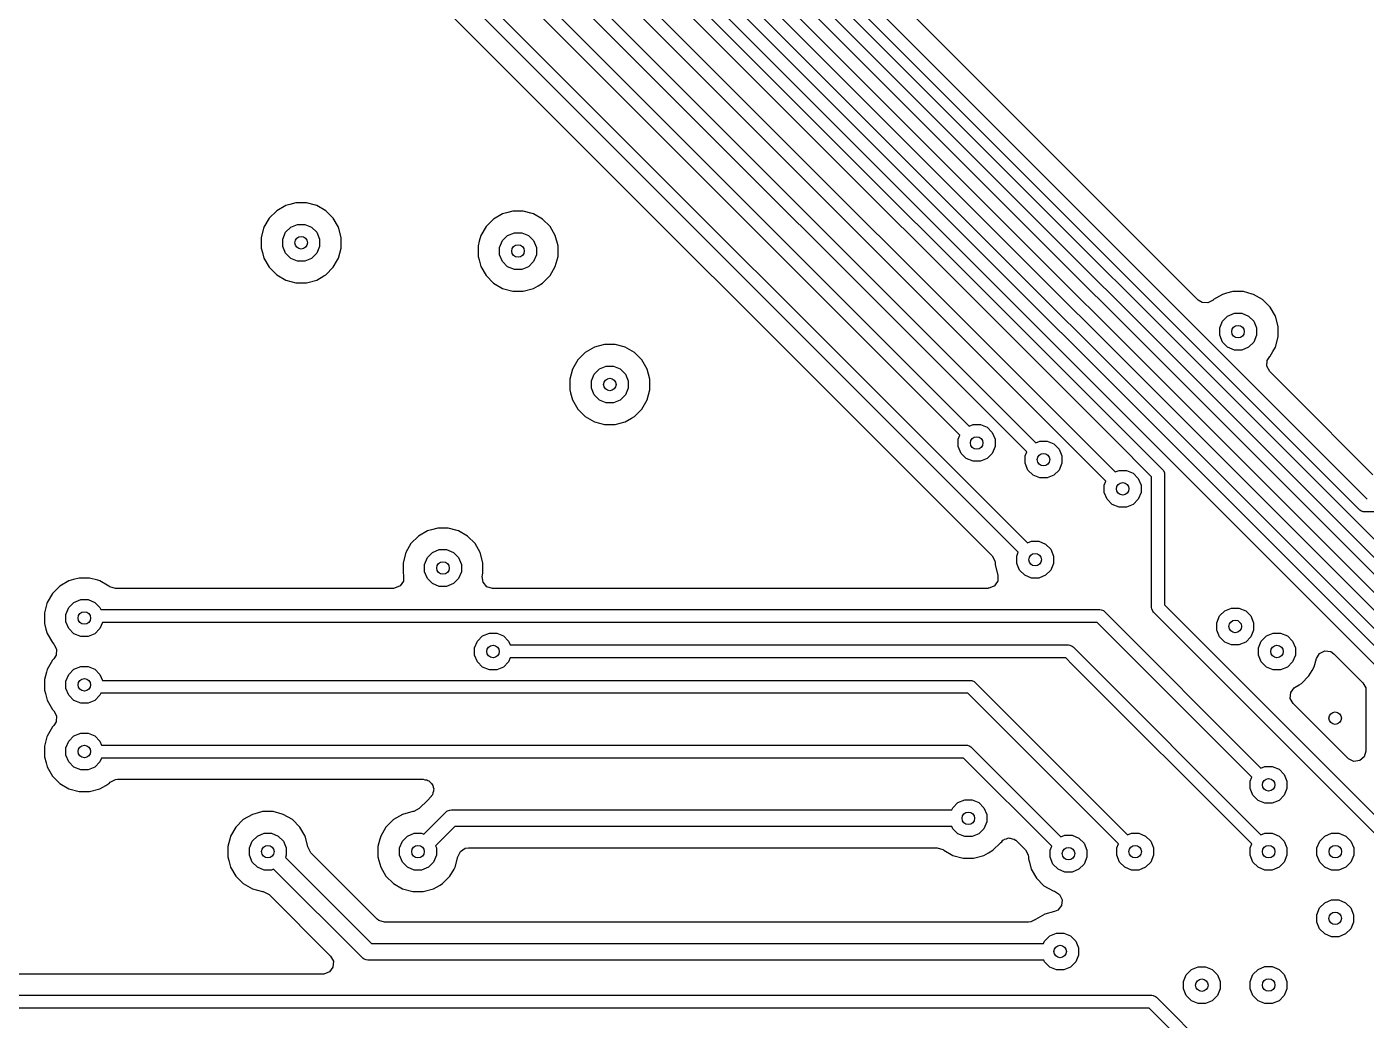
# Model space of a CAD drawing. Extents: x 2.09 to 4.51, y -4.8 to -2.93.
# Drawn here: x 2.989 to 3.621, y -3.871 to -3.402 of the extents above; entities that cross this region are included whole.
import ezdxf

# ---------------------------------------------------------------- set-up
doc = ezdxf.new("R2010")
doc.units = 0
doc.header["$MEASUREMENT"] = 0
doc.layers.add('BLACK', color=7, linetype='CONTINUOUS')

msp = doc.modelspace()

# ---------------------------------------------------------------- linework, layer by layer
at = {"layer": 'BLACK', "linetype": 'CONTINUOUS'}
for p, q in [((3.61792, -3.63011), (3.09627, -3.10846)), ((3.10148, -3.10504), (3.62134, -3.6249)), ((3.6632, -3.69114), (3.1011, -3.12904)), ((3.10452, -3.12383), (3.66662, -3.68593)), ((3.09801, -3.13385), (3.70294, -3.73878)), ((3.69774, -3.7422), (3.09459, -3.13906)), ((3.09102, -3.14387), (3.67145, -3.72429)), ((3.08437, -3.15389), (3.636, -3.70552)), ((3.66624, -3.72771), (3.0876, -3.14908)), ((3.63079, -3.70894), (3.08095, -3.1591)), ((3.0777, -3.16391), (3.51493, -3.60114)), ((3.0641, -3.17393), (3.50232, -3.61215)), ((3.51067, -3.60551), (3.07428, -3.16912)), ((3.49801, -3.61647), (3.06067, -3.17914)), ((3.05048, -3.18395), (3.46491, -3.59838)), ((3.4606, -3.60269), (3.04706, -3.18916)), ((3.03759, -3.19469), (3.43341, -3.59051)), ((3.42909, -3.59483), (3.03417, -3.1999)), ((3.45665, -3.64994), (3.01842, -3.21171)), ((3.02184, -3.2065), (3.46097, -3.64563)), ((3.0661, -3.27357), (3.44424, -3.6517)), ((3.46703, -3.45642), (3.34671, -3.3361)), ((3.5416, -3.53099), (3.46703, -3.45642)), ((3.10652, -3.48883), (3.103, -3.49235)), ((3.11082, -3.48635), (3.10652, -3.48883)), ((3.10652, -3.48883), (3.10652, -3.48883)), ((3.11269, -3.48585), (3.11082, -3.48635)), ((3.11562, -3.48506), (3.11269, -3.48585)), ((3.1206, -3.48506), (3.11562, -3.48506)), ((3.12483, -3.48619), (3.1206, -3.48506)), ((3.1254, -3.48635), (3.12483, -3.48619)), ((3.1297, -3.48883), (3.1254, -3.48635)), ((3.13322, -3.49235), (3.1297, -3.48883)), ((3.1297, -3.48883), (3.1297, -3.48883)), ((3.21319, -3.49028), (3.20888, -3.49277)), ((3.21505, -3.48978), (3.21319, -3.49028)), ((3.21799, -3.489), (3.21505, -3.48978)), ((3.22296, -3.489), (3.21799, -3.489)), ((3.22719, -3.49013), (3.22296, -3.489)), ((3.22776, -3.49028), (3.22719, -3.49013)), ((3.23206, -3.49277), (3.22776, -3.49028)), ((3.10052, -3.49665), (3.09923, -3.50145)), ((3.103, -3.49235), (3.10052, -3.49665)), ((3.10052, -3.49665), (3.10052, -3.49665)), ((3.103, -3.49235), (3.103, -3.49235)), ((3.11074, -3.49902), (3.11319, -3.49657)), ((3.11319, -3.49657), (3.11638, -3.49525)), ((3.11638, -3.49525), (3.11984, -3.49525)), ((3.11984, -3.49525), (3.12303, -3.49657)), ((3.12303, -3.49657), (3.12548, -3.49902)), ((3.1357, -3.49665), (3.13322, -3.49235)), ((3.13322, -3.49235), (3.13322, -3.49235)), ((3.13699, -3.50145), (3.1357, -3.49665)), ((3.1357, -3.49665), (3.1357, -3.49665)), ((3.1357, -3.49665), (3.1357, -3.49665)), ((3.20537, -3.49628), (3.20288, -3.50059)), ((3.20888, -3.49277), (3.20537, -3.49628)), ((3.20537, -3.49628), (3.20537, -3.49628)), ((3.20888, -3.49277), (3.20888, -3.49277)), ((3.23558, -3.49628), (3.23206, -3.49277)), ((3.23206, -3.49277), (3.23206, -3.49277)), ((3.23806, -3.50059), (3.23558, -3.49628)), ((3.23558, -3.49628), (3.23558, -3.49628)), ((3.09923, -3.50145), (3.09923, -3.50642)), ((3.10942, -3.50221), (3.11074, -3.49902)), ((3.10942, -3.50567), (3.10942, -3.50221)), ((3.12548, -3.49902), (3.1268, -3.50221)), ((3.1268, -3.50221), (3.1268, -3.50567)), ((3.13699, -3.50539), (3.13699, -3.50145)), ((3.20288, -3.50059), (3.20216, -3.50327)), ((3.21178, -3.50615), (3.21311, -3.50295)), ((3.21311, -3.50295), (3.21555, -3.50051)), ((3.21555, -3.50051), (3.21874, -3.49919)), ((3.21874, -3.49919), (3.2222, -3.49919)), ((3.2222, -3.49919), (3.22539, -3.50051)), ((3.22539, -3.50051), (3.22784, -3.50295)), ((3.22784, -3.50295), (3.22916, -3.50615)), ((3.23935, -3.50539), (3.23806, -3.50059)), ((3.23806, -3.50059), (3.23806, -3.50059)), ((3.23806, -3.50059), (3.23806, -3.50059)), ((3.09923, -3.50642), (3.09981, -3.50858)), ((3.09981, -3.50858), (3.10052, -3.51122)), ((3.11074, -3.50886), (3.10942, -3.50567)), ((3.11319, -3.5113), (3.11074, -3.50886)), ((3.12548, -3.50886), (3.12303, -3.5113)), ((3.1268, -3.50567), (3.12548, -3.50886)), ((3.1357, -3.51122), (3.13699, -3.50642)), ((3.13699, -3.50642), (3.13699, -3.50539)), ((3.20216, -3.50327), (3.20159, -3.50539)), ((3.20159, -3.50539), (3.20159, -3.51036)), ((3.21178, -3.5096), (3.21178, -3.50615)), ((3.22916, -3.50615), (3.22916, -3.5096)), ((3.23935, -3.51036), (3.23935, -3.50539)), ((3.10052, -3.51122), (3.103, -3.51553)), ((3.103, -3.51553), (3.103, -3.51553)), ((3.103, -3.51553), (3.10652, -3.51904)), ((3.11638, -3.51263), (3.11319, -3.5113)), ((3.11984, -3.51263), (3.11638, -3.51263)), ((3.12303, -3.5113), (3.11984, -3.51263)), ((3.1297, -3.51904), (3.13322, -3.51553)), ((3.13322, -3.51553), (3.13524, -3.51203)), ((3.13524, -3.51203), (3.1357, -3.51122)), ((3.1357, -3.51122), (3.1357, -3.51122)), ((3.1357, -3.51122), (3.1357, -3.51122)), ((3.20159, -3.51036), (3.20204, -3.51203)), ((3.20204, -3.51203), (3.20288, -3.51516)), ((3.20288, -3.51516), (3.20537, -3.51947)), ((3.21311, -3.5128), (3.21178, -3.5096)), ((3.21555, -3.51524), (3.21311, -3.5128)), ((3.21874, -3.51656), (3.21555, -3.51524)), ((3.22539, -3.51524), (3.2222, -3.51656)), ((3.22784, -3.5128), (3.22539, -3.51524)), ((3.22916, -3.5096), (3.22784, -3.5128)), ((3.23558, -3.51947), (3.23806, -3.51516)), ((3.23806, -3.51516), (3.23935, -3.51036)), ((3.10652, -3.51904), (3.10652, -3.51904)), ((3.10652, -3.51904), (3.10652, -3.51904)), ((3.10652, -3.51904), (3.10652, -3.51904)), ((3.10652, -3.51904), (3.10652, -3.51904)), ((3.10652, -3.51904), (3.11082, -3.52153)), ((3.11082, -3.52153), (3.11082, -3.52153)), ((3.11082, -3.52153), (3.11082, -3.52153)), ((3.11082, -3.52153), (3.11562, -3.52281)), ((3.1206, -3.52281), (3.1254, -3.52153)), ((3.1254, -3.52153), (3.12883, -3.51954)), ((3.1254, -3.52153), (3.1254, -3.52153)), ((3.1254, -3.52153), (3.1254, -3.52153)), ((3.12883, -3.51954), (3.1297, -3.51904)), ((3.20537, -3.51947), (3.20537, -3.51947)), ((3.20537, -3.51947), (3.20888, -3.52298)), ((3.2222, -3.51656), (3.21874, -3.51656)), ((3.23206, -3.52298), (3.23558, -3.51947)), ((3.11562, -3.52281), (3.11562, -3.52281)), ((3.11562, -3.52281), (3.1206, -3.52281)), ((3.1206, -3.52281), (3.1206, -3.52281)), ((3.20888, -3.52298), (3.20888, -3.52298)), ((3.20888, -3.52298), (3.20888, -3.52298)), ((3.20888, -3.52298), (3.20888, -3.52298)), ((3.20888, -3.52298), (3.20888, -3.52298)), ((3.20888, -3.52298), (3.21319, -3.52547)), ((3.21319, -3.52547), (3.21319, -3.52547)), ((3.21319, -3.52547), (3.21319, -3.52547)), ((3.21319, -3.52547), (3.21799, -3.52675)), ((3.21799, -3.52675), (3.21799, -3.52675)), ((3.21799, -3.52675), (3.22296, -3.52675)), ((3.22296, -3.52675), (3.22776, -3.52547)), ((3.22296, -3.52675), (3.22296, -3.52675)), ((3.22776, -3.52547), (3.22991, -3.52422)), ((3.22776, -3.52547), (3.22776, -3.52547)), ((3.22776, -3.52547), (3.22776, -3.52547)), ((3.22991, -3.52422), (3.23206, -3.52298)), ((3.55312, -3.5283), (3.54881, -3.53079)), ((3.55498, -3.5278), (3.55312, -3.5283)), ((3.55792, -3.52702), (3.55498, -3.5278)), ((3.56289, -3.52702), (3.55792, -3.52702)), ((3.56712, -3.52815), (3.56289, -3.52702)), ((3.56769, -3.5283), (3.56712, -3.52815)), ((3.57199, -3.53079), (3.56769, -3.5283)), ((3.54337, -3.53213), (3.5416, -3.53099)), ((3.54616, -3.53233), (3.54337, -3.53213)), ((3.54861, -3.53099), (3.54616, -3.53233)), ((3.54881, -3.53079), (3.54861, -3.53099)), ((3.54881, -3.53079), (3.54881, -3.53079)), ((3.572, -3.53079), (3.57199, -3.53079)), ((3.57551, -3.5343), (3.572, -3.53079)), ((3.578, -3.53861), (3.57551, -3.5343)), ((3.57551, -3.5343), (3.57551, -3.5343)), ((3.55172, -3.54417), (3.55304, -3.54097)), ((3.55304, -3.54097), (3.55548, -3.53853)), ((3.55548, -3.53853), (3.55868, -3.53721)), ((3.55868, -3.53721), (3.56213, -3.53721)), ((3.56213, -3.53721), (3.56533, -3.53853)), ((3.56533, -3.53853), (3.56777, -3.54097)), ((3.56777, -3.54097), (3.56909, -3.54417)), ((3.57928, -3.54341), (3.578, -3.53861)), ((3.578, -3.53861), (3.578, -3.53861)), ((3.578, -3.53861), (3.578, -3.53861)), ((3.55172, -3.54762), (3.55172, -3.54417)), ((3.56909, -3.54417), (3.56909, -3.54762)), ((3.57928, -3.54838), (3.57928, -3.54341)), ((3.25649, -3.55327), (3.25219, -3.55576)), ((3.25836, -3.55278), (3.25649, -3.55327)), ((3.26129, -3.55199), (3.25836, -3.55278)), ((3.26626, -3.55199), (3.26129, -3.55199)), ((3.2705, -3.55312), (3.26626, -3.55199)), ((3.27107, -3.55327), (3.2705, -3.55312)), ((3.27537, -3.55576), (3.27107, -3.55327)), ((3.55304, -3.55082), (3.55172, -3.54762)), ((3.55548, -3.55326), (3.55304, -3.55082)), ((3.55868, -3.55458), (3.55548, -3.55326)), ((3.56533, -3.55326), (3.56213, -3.55458)), ((3.56777, -3.55082), (3.56533, -3.55326)), ((3.56909, -3.54762), (3.56777, -3.55082)), ((3.57675, -3.55533), (3.578, -3.55318)), ((3.578, -3.55318), (3.57928, -3.54838)), ((3.578, -3.55318), (3.578, -3.55318)), ((3.578, -3.55318), (3.578, -3.55318)), ((3.24867, -3.55927), (3.24619, -3.56358)), ((3.25219, -3.55576), (3.24867, -3.55927)), ((3.24867, -3.55927), (3.24867, -3.55927)), ((3.25219, -3.55576), (3.25219, -3.55576)), ((3.27889, -3.55927), (3.27537, -3.55576)), ((3.27537, -3.55576), (3.27537, -3.55576)), ((3.28137, -3.56358), (3.27889, -3.55927)), ((3.27889, -3.55927), (3.27889, -3.55927)), ((3.56213, -3.55458), (3.55868, -3.55458)), ((3.57397, -3.56225), (3.57417, -3.55946)), ((3.57417, -3.55946), (3.57531, -3.55769)), ((3.57531, -3.55769), (3.57551, -3.55749)), ((3.57551, -3.55749), (3.57613, -3.55642)), ((3.57551, -3.55749), (3.57551, -3.55749)), ((3.57613, -3.55642), (3.57675, -3.55533)), ((3.24619, -3.56358), (3.2449, -3.56838)), ((3.24619, -3.56358), (3.24619, -3.56358)), ((3.25509, -3.56914), (3.25641, -3.56594)), ((3.25641, -3.56594), (3.25886, -3.5635)), ((3.25886, -3.5635), (3.26205, -3.56218)), ((3.26205, -3.56218), (3.26551, -3.56218)), ((3.26551, -3.56218), (3.2687, -3.5635)), ((3.2687, -3.5635), (3.27114, -3.56594)), ((3.27114, -3.56594), (3.27247, -3.56914)), ((3.28266, -3.56838), (3.28137, -3.56358)), ((3.28137, -3.56358), (3.28137, -3.56358)), ((3.28137, -3.56358), (3.28137, -3.56358)), ((3.57531, -3.5647), (3.57397, -3.56225)), ((3.58507, -3.57446), (3.57531, -3.5647)), ((3.2449, -3.56838), (3.2449, -3.57335)), ((3.25509, -3.57259), (3.25509, -3.56914)), ((3.25641, -3.57579), (3.25509, -3.57259)), ((3.27247, -3.57259), (3.27114, -3.57579)), ((3.27247, -3.56914), (3.27247, -3.57259)), ((3.28266, -3.57335), (3.28266, -3.56838)), ((3.2449, -3.57335), (3.24527, -3.57472)), ((3.24527, -3.57472), (3.24619, -3.57815)), ((3.24619, -3.57815), (3.24867, -3.58246)), ((3.25886, -3.57823), (3.25641, -3.57579)), ((3.26205, -3.57955), (3.25886, -3.57823)), ((3.2687, -3.57823), (3.26551, -3.57955)), ((3.27114, -3.57579), (3.2687, -3.57823)), ((3.27889, -3.58246), (3.28137, -3.57815)), ((3.28137, -3.57815), (3.28266, -3.57335)), ((3.62404, -3.61343), (3.58507, -3.57446)), ((3.24867, -3.58246), (3.24867, -3.58246)), ((3.24867, -3.58246), (3.25219, -3.58597)), ((3.26551, -3.57955), (3.26205, -3.57955)), ((3.27537, -3.58597), (3.27889, -3.58246)), ((3.25219, -3.58597), (3.25219, -3.58597)), ((3.25219, -3.58597), (3.25219, -3.58597)), ((3.25219, -3.58597), (3.25219, -3.58597)), ((3.25219, -3.58597), (3.25219, -3.58597)), ((3.25219, -3.58597), (3.25649, -3.58846)), ((3.25649, -3.58846), (3.25649, -3.58846)), ((3.25649, -3.58846), (3.25649, -3.58846)), ((3.25649, -3.58846), (3.26129, -3.58974)), ((3.26129, -3.58974), (3.26129, -3.58974)), ((3.26129, -3.58974), (3.26626, -3.58974)), ((3.26626, -3.58974), (3.27107, -3.58846)), ((3.26626, -3.58974), (3.26626, -3.58974)), ((3.27107, -3.58846), (3.27411, -3.5867)), ((3.27107, -3.58846), (3.27107, -3.58846)), ((3.27107, -3.58846), (3.27107, -3.58846)), ((3.27411, -3.5867), (3.27537, -3.58597)), ((3.43341, -3.59051), (3.43528, -3.58974)), ((3.43528, -3.58974), (3.43874, -3.58974)), ((3.43874, -3.58974), (3.44193, -3.59106)), ((3.44193, -3.59106), (3.44437, -3.5935)), ((3.42832, -3.5967), (3.42909, -3.59483)), ((3.42832, -3.60015), (3.42832, -3.5967)), ((3.44437, -3.5935), (3.4457, -3.5967)), ((3.4457, -3.5967), (3.4457, -3.60015)), ((3.46491, -3.59838), (3.46678, -3.5976)), ((3.46678, -3.5976), (3.47024, -3.5976)), ((3.47024, -3.5976), (3.47343, -3.59893)), ((3.42964, -3.60335), (3.42832, -3.60015)), ((3.43209, -3.60579), (3.42964, -3.60335)), ((3.44437, -3.60335), (3.44193, -3.60579)), ((3.4457, -3.60015), (3.44437, -3.60335)), ((3.45982, -3.60456), (3.4606, -3.60269)), ((3.47343, -3.59893), (3.47588, -3.60137)), ((3.47588, -3.60137), (3.4772, -3.60456)), ((3.51493, -3.60114), (3.515, -3.6012)), ((3.515, -3.6012), (3.52479, -3.61099)), ((3.43528, -3.60711), (3.43209, -3.60579)), ((3.43874, -3.60711), (3.43528, -3.60711)), ((3.44193, -3.60579), (3.43874, -3.60711)), ((3.45982, -3.60802), (3.45982, -3.60456)), ((3.46115, -3.61121), (3.45982, -3.60802)), ((3.4772, -3.60802), (3.47588, -3.61121)), ((3.4772, -3.60456), (3.4772, -3.60802)), ((3.51074, -3.60557), (3.51067, -3.60551)), ((3.51958, -3.61441), (3.51074, -3.60557)), ((3.46359, -3.61366), (3.46115, -3.61121)), ((3.46678, -3.61498), (3.46359, -3.61366)), ((3.47024, -3.61498), (3.46678, -3.61498)), ((3.47343, -3.61366), (3.47024, -3.61498)), ((3.47588, -3.61121), (3.47343, -3.61366)), ((3.49723, -3.61834), (3.49801, -3.61647)), ((3.50232, -3.61215), (3.50419, -3.61138)), ((3.50419, -3.61138), (3.50765, -3.61138)), ((3.50765, -3.61138), (3.51084, -3.6127)), ((3.51084, -3.6127), (3.51328, -3.61514)), ((3.51328, -3.61514), (3.51461, -3.61834)), ((3.51958, -3.67617), (3.51958, -3.61441)), ((3.52479, -3.61099), (3.52517, -3.61145)), ((3.52517, -3.61145), (3.52562, -3.61255)), ((3.52562, -3.61255), (3.52568, -3.61314)), ((3.52568, -3.61314), (3.52568, -3.67491)), ((3.49723, -3.62179), (3.49723, -3.61834)), ((3.49855, -3.62499), (3.49723, -3.62179)), ((3.51461, -3.62179), (3.51328, -3.62499)), ((3.51461, -3.61834), (3.51461, -3.62179)), ((3.501, -3.62743), (3.49855, -3.62499)), ((3.50419, -3.62875), (3.501, -3.62743)), ((3.50765, -3.62875), (3.50419, -3.62875)), ((3.51084, -3.62743), (3.50765, -3.62875)), ((3.51328, -3.62499), (3.51084, -3.62743)), ((3.61838, -3.63049), (3.61792, -3.63011)), ((3.61948, -3.63095), (3.61838, -3.63049)), ((3.62008, -3.631), (3.61948, -3.63095)), ((3.67787, -3.631), (3.62008, -3.631)), ((3.17775, -3.63989), (3.17345, -3.64237)), ((3.17962, -3.63939), (3.17775, -3.63989)), ((3.18255, -3.6386), (3.17962, -3.63939)), ((3.18752, -3.6386), (3.18255, -3.6386)), ((3.19174, -3.63973), (3.18752, -3.6386)), ((3.19233, -3.63989), (3.19174, -3.63973)), ((3.19663, -3.64237), (3.19233, -3.63989)), ((3.16993, -3.64589), (3.16745, -3.65019)), ((3.17345, -3.64237), (3.16993, -3.64589)), ((3.16993, -3.64589), (3.16993, -3.64589)), ((3.17345, -3.64237), (3.17345, -3.64237)), ((3.20015, -3.64589), (3.19663, -3.64237)), ((3.19663, -3.64237), (3.19663, -3.64237)), ((3.20263, -3.65019), (3.20015, -3.64589)), ((3.20015, -3.64589), (3.20015, -3.64589)), ((3.46097, -3.64563), (3.46284, -3.64486)), ((3.46284, -3.64486), (3.4663, -3.64486)), ((3.4663, -3.64486), (3.46949, -3.64618)), ((3.46949, -3.64618), (3.47193, -3.64862)), ((3.16745, -3.65019), (3.16616, -3.655)), ((3.17635, -3.65575), (3.17767, -3.65256)), ((3.17767, -3.65256), (3.18012, -3.65011)), ((3.18012, -3.65011), (3.18331, -3.64879)), ((3.18331, -3.64879), (3.18677, -3.64879)), ((3.18677, -3.64879), (3.18996, -3.65011)), ((3.18996, -3.65011), (3.1924, -3.65256)), ((3.1924, -3.65256), (3.19373, -3.65575)), ((3.20392, -3.655), (3.20263, -3.65019)), ((3.20263, -3.65019), (3.20263, -3.65019)), ((3.20263, -3.65019), (3.20263, -3.65019)), ((3.44424, -3.6517), (3.44558, -3.65415)), ((3.44558, -3.65415), (3.44558, -3.65418)), ((3.44558, -3.65418), (3.44569, -3.65469)), ((3.44569, -3.65469), (3.44569, -3.65603)), ((3.45588, -3.65182), (3.45665, -3.64994)), ((3.45588, -3.65527), (3.45588, -3.65182)), ((3.47193, -3.64862), (3.47325, -3.65182)), ((3.47325, -3.65182), (3.47325, -3.65527)), ((3.16616, -3.655), (3.16616, -3.65997)), ((3.16616, -3.65997), (3.16639, -3.66082)), ((3.16639, -3.66082), (3.16632, -3.66362)), ((3.17635, -3.65921), (3.17635, -3.65575)), ((3.17767, -3.6624), (3.17635, -3.65921)), ((3.19373, -3.65921), (3.1924, -3.6624)), ((3.19373, -3.65575), (3.19373, -3.65921)), ((3.20357, -3.6614), (3.20369, -3.66082)), ((3.20369, -3.66082), (3.2037, -3.66076)), ((3.2037, -3.66076), (3.20392, -3.65997)), ((3.20392, -3.65997), (3.20392, -3.655)), ((3.44569, -3.65603), (3.44698, -3.66083)), ((3.44704, -3.66108), (3.44694, -3.66235)), ((3.44698, -3.66083), (3.44699, -3.66085)), ((3.44699, -3.66085), (3.44704, -3.66108)), ((3.4572, -3.65846), (3.45588, -3.65527)), ((3.45965, -3.66091), (3.4572, -3.65846)), ((3.46284, -3.66223), (3.45965, -3.66091)), ((3.46949, -3.66091), (3.4663, -3.66223)), ((3.47193, -3.65846), (3.46949, -3.66091)), ((3.47325, -3.65527), (3.47193, -3.65846)), ((3.00416, -3.666), (3.00064, -3.66951)), ((3.00846, -3.66351), (3.00416, -3.666)), ((3.00416, -3.666), (3.00416, -3.666)), ((3.01061, -3.66293), (3.00846, -3.66351)), ((3.01326, -3.66222), (3.01061, -3.66293)), ((3.01823, -3.66222), (3.01326, -3.66222)), ((3.02212, -3.66326), (3.01823, -3.66222)), ((3.02303, -3.66351), (3.02212, -3.66326)), ((3.02734, -3.666), (3.02303, -3.66351)), ((3.0274, -3.66604), (3.02734, -3.666)), ((3.02774, -3.66628), (3.0274, -3.66604)), ((3.03042, -3.66707), (3.02774, -3.66628)), ((3.1616, -3.66707), (3.03042, -3.66707)), ((3.16219, -3.66703), (3.1616, -3.66707)), ((3.16476, -3.66593), (3.16219, -3.66703)), ((3.16632, -3.66362), (3.16476, -3.66593)), ((3.18012, -3.66485), (3.17767, -3.6624)), ((3.18331, -3.66617), (3.18012, -3.66485)), ((3.18677, -3.66617), (3.18331, -3.66617)), ((3.18996, -3.66485), (3.18677, -3.66617)), ((3.1924, -3.6624), (3.18996, -3.66485)), ((3.20397, -3.66417), (3.20357, -3.6614)), ((3.2058, -3.66628), (3.20397, -3.66417)), ((3.20848, -3.66707), (3.2058, -3.66628)), ((3.44218, -3.66707), (3.20848, -3.66707)), ((3.44247, -3.66705), (3.44218, -3.66707)), ((3.4425, -3.66706), (3.44247, -3.66705)), ((3.44253, -3.66705), (3.4425, -3.66706)), ((3.44277, -3.66703), (3.44253, -3.66705)), ((3.44394, -3.66653), (3.44277, -3.66703)), ((3.44513, -3.6661), (3.44394, -3.66653)), ((3.44521, -3.66599), (3.44513, -3.6661)), ((3.44534, -3.66593), (3.44521, -3.66599)), ((3.44605, -3.66488), (3.44534, -3.66593)), ((3.44682, -3.66387), (3.44605, -3.66488)), ((3.44683, -3.66373), (3.44682, -3.66387)), ((3.44691, -3.66362), (3.44683, -3.66373)), ((3.44694, -3.66235), (3.44691, -3.66362)), ((3.4663, -3.66223), (3.46284, -3.66223)), ((2.99816, -3.67382), (2.99806, -3.67416)), ((3.00064, -3.66951), (2.99816, -3.67382)), ((3.00064, -3.66951), (3.00064, -3.66951)), ((3.00838, -3.67618), (3.01083, -3.67374)), ((3.01083, -3.67374), (3.01402, -3.67241)), ((3.01402, -3.67241), (3.01748, -3.67241)), ((3.01748, -3.67241), (3.02067, -3.67374)), ((3.02067, -3.67374), (3.02311, -3.67618)), ((2.99806, -3.67416), (2.99687, -3.67862)), ((2.99687, -3.67862), (2.99687, -3.68359)), ((3.00706, -3.67937), (3.00838, -3.67618)), ((3.00706, -3.68283), (3.00706, -3.67937)), ((3.02311, -3.67618), (3.02349, -3.67709)), ((3.02349, -3.67709), (3.4951, -3.67709)), ((3.4951, -3.67709), (3.49569, -3.67715)), ((3.49569, -3.67715), (3.49679, -3.6776)), ((3.49679, -3.6776), (3.49726, -3.67798)), ((3.49726, -3.67798), (3.5712, -3.75193)), ((3.51964, -3.67677), (3.51958, -3.67617)), ((3.52009, -3.67787), (3.51964, -3.67677)), ((3.52047, -3.67833), (3.52009, -3.67787)), ((3.66274, -3.8206), (3.52047, -3.67833)), ((3.52568, -3.67491), (3.66621, -3.81544)), ((3.55037, -3.68331), (3.55169, -3.68012)), ((3.55169, -3.68012), (3.55413, -3.67767)), ((3.55413, -3.67767), (3.55733, -3.67635)), ((3.55733, -3.67635), (3.56078, -3.67635)), ((3.56078, -3.67635), (3.56398, -3.67767)), ((3.56398, -3.67767), (3.56642, -3.68012)), ((3.56642, -3.68012), (3.56774, -3.68331)), ((2.99687, -3.68359), (2.9976, -3.68631)), ((2.9976, -3.68631), (2.99816, -3.68839)), ((3.00838, -3.68602), (3.00706, -3.68283)), ((3.01083, -3.68847), (3.00838, -3.68602)), ((3.02311, -3.68602), (3.02067, -3.68847)), ((3.02429, -3.68319), (3.02311, -3.68602)), ((3.49383, -3.68319), (3.02429, -3.68319)), ((3.56689, -3.75624), (3.49383, -3.68319)), ((3.55037, -3.68677), (3.55037, -3.68331)), ((3.56774, -3.68331), (3.56774, -3.68677)), ((2.99816, -3.68839), (3.00064, -3.69269)), ((3.00064, -3.69269), (3.00064, -3.69269)), ((3.00064, -3.69269), (3.00129, -3.69334)), ((3.01402, -3.68979), (3.01083, -3.68847)), ((3.01748, -3.68979), (3.01402, -3.68979)), ((3.02067, -3.68847), (3.01748, -3.68979)), ((3.19997, -3.69512), (3.2013, -3.69193)), ((3.2013, -3.69193), (3.20374, -3.68948)), ((3.20374, -3.68948), (3.20693, -3.68816)), ((3.20693, -3.68816), (3.21039, -3.68816)), ((3.21039, -3.68816), (3.21358, -3.68948)), ((3.21358, -3.68948), (3.21603, -3.69193)), ((3.21603, -3.69193), (3.2168, -3.6938)), ((3.55169, -3.68996), (3.55037, -3.68677)), ((3.55413, -3.6924), (3.55169, -3.68996)), ((3.55733, -3.69373), (3.55413, -3.6924)), ((3.56398, -3.6924), (3.56078, -3.69373)), ((3.56642, -3.68996), (3.56398, -3.6924)), ((3.56774, -3.68677), (3.56642, -3.68996)), ((3.57005, -3.69512), (3.57137, -3.69193)), ((3.57137, -3.69193), (3.57382, -3.68948)), ((3.57382, -3.68948), (3.57701, -3.68816)), ((3.57701, -3.68816), (3.58047, -3.68816)), ((3.58047, -3.68816), (3.58366, -3.68948)), ((3.58366, -3.68948), (3.58611, -3.69193)), ((3.58611, -3.69193), (3.58743, -3.69512)), ((3.00129, -3.69334), (3.00263, -3.6958)), ((3.00243, -3.69858), (3.00129, -3.70036)), ((3.00263, -3.6958), (3.00243, -3.69858)), ((3.19997, -3.69858), (3.19997, -3.69512)), ((3.2013, -3.70177), (3.19997, -3.69858)), ((3.2168, -3.6938), (3.48031, -3.6938)), ((3.48031, -3.6938), (3.48091, -3.69386)), ((3.48091, -3.69386), (3.48201, -3.69431)), ((3.48201, -3.69431), (3.48247, -3.69469)), ((3.48247, -3.69469), (3.48641, -3.69863)), ((3.48641, -3.69863), (3.5712, -3.78343)), ((3.56078, -3.69373), (3.55733, -3.69373)), ((3.57005, -3.69858), (3.57005, -3.69512)), ((3.57137, -3.70177), (3.57005, -3.69858)), ((3.58743, -3.69858), (3.58611, -3.70177)), ((3.58743, -3.69512), (3.58743, -3.69858)), ((3.59738, -3.70022), (3.59883, -3.69784)), ((3.59883, -3.69784), (3.60135, -3.69662)), ((3.60135, -3.69662), (3.60412, -3.69695)), ((3.60412, -3.69695), (3.60568, -3.698)), ((3.60568, -3.698), (3.61932, -3.71164)), ((2.99816, -3.70531), (2.99782, -3.70657)), ((3.00064, -3.70101), (2.99816, -3.70531)), ((3.00129, -3.70036), (3.00064, -3.70101)), ((3.00064, -3.70101), (3.00064, -3.70101)), ((3.00838, -3.70768), (3.01083, -3.70523)), ((3.01083, -3.70523), (3.01402, -3.70391)), ((3.01402, -3.70391), (3.01748, -3.70391)), ((3.01748, -3.70391), (3.02067, -3.70523)), ((3.02067, -3.70523), (3.02311, -3.70768)), ((3.20374, -3.70422), (3.2013, -3.70177)), ((3.20693, -3.70554), (3.20374, -3.70422)), ((3.21358, -3.70422), (3.21039, -3.70554)), ((3.21603, -3.70177), (3.21358, -3.70422)), ((3.2168, -3.6999), (3.21603, -3.70177)), ((3.47905, -3.6999), (3.2168, -3.6999)), ((3.48209, -3.70294), (3.47905, -3.6999)), ((3.56689, -3.78774), (3.48209, -3.70294)), ((3.57382, -3.70422), (3.57137, -3.70177)), ((3.57701, -3.70554), (3.57382, -3.70422)), ((3.58366, -3.70422), (3.58047, -3.70554)), ((3.58611, -3.70177), (3.58366, -3.70422)), ((3.59531, -3.70591), (3.59633, -3.70414)), ((3.59633, -3.70414), (3.59738, -3.70022)), ((3.59633, -3.70414), (3.59633, -3.70414)), ((3.59633, -3.70414), (3.59633, -3.70414)), ((2.99782, -3.70657), (2.99687, -3.71011)), ((2.99687, -3.71011), (2.99687, -3.71508)), ((3.00706, -3.71087), (3.00838, -3.70768)), ((3.00706, -3.71433), (3.00706, -3.71087)), ((3.02311, -3.70768), (3.02429, -3.71051)), ((3.02429, -3.71051), (3.43404, -3.71051)), ((3.21039, -3.70554), (3.20693, -3.70554)), ((3.43404, -3.71051), (3.43463, -3.71057)), ((3.43463, -3.71057), (3.43573, -3.71103)), ((3.43573, -3.71103), (3.43619, -3.71141)), ((3.43619, -3.71141), (3.50821, -3.78343)), ((3.58047, -3.70554), (3.57701, -3.70554)), ((3.59033, -3.71196), (3.59385, -3.70844)), ((3.59385, -3.70844), (3.59531, -3.70591)), ((3.61932, -3.71164), (3.62065, -3.71409)), ((2.99687, -3.71508), (2.99732, -3.71676)), ((2.99732, -3.71676), (2.99816, -3.71989)), ((3.00838, -3.71752), (3.00706, -3.71433)), ((3.01083, -3.71996), (3.00838, -3.71752)), ((3.02311, -3.71752), (3.02067, -3.71996)), ((3.02349, -3.71661), (3.02311, -3.71752)), ((3.43277, -3.71661), (3.02349, -3.71661)), ((3.5039, -3.78774), (3.43277, -3.71661)), ((3.58505, -3.71899), (3.58525, -3.7162)), ((3.58525, -3.7162), (3.58692, -3.71397)), ((3.58692, -3.71397), (3.58741, -3.71364)), ((3.58741, -3.71364), (3.58918, -3.71262)), ((3.58918, -3.71262), (3.59033, -3.71196)), ((3.62065, -3.71409), (3.62077, -3.71514)), ((3.62077, -3.71514), (3.62077, -3.74385)), ((2.99816, -3.71989), (3.00064, -3.72419)), ((3.00064, -3.72419), (3.00064, -3.72419)), ((3.00064, -3.72419), (3.00129, -3.72484)), ((3.01402, -3.72129), (3.01083, -3.71996)), ((3.01748, -3.72129), (3.01402, -3.72129)), ((3.02067, -3.71996), (3.01748, -3.72129)), ((3.58639, -3.72144), (3.58505, -3.71899)), ((3.6123, -3.74736), (3.58639, -3.72144)), ((3.00129, -3.72484), (3.00263, -3.72729)), ((3.00243, -3.73008), (3.00129, -3.73185)), ((3.00263, -3.72729), (3.00243, -3.73008)), ((2.99808, -3.73708), (2.99687, -3.74161)), ((2.99816, -3.73681), (2.99808, -3.73708)), ((3.00064, -3.7325), (2.99816, -3.73681)), ((3.00129, -3.73185), (3.00064, -3.7325)), ((3.00064, -3.7325), (3.00064, -3.7325)), ((3.00838, -3.73917), (3.01083, -3.73673)), ((3.01083, -3.73673), (3.01402, -3.73541)), ((3.01402, -3.73541), (3.01748, -3.73541)), ((3.01748, -3.73541), (3.02067, -3.73673)), ((3.02067, -3.73673), (3.02311, -3.73917)), ((2.99687, -3.74161), (2.99687, -3.74658)), ((3.00706, -3.74237), (3.00838, -3.73917)), ((3.00706, -3.74582), (3.00706, -3.74237)), ((3.02311, -3.73917), (3.02389, -3.74104)), ((3.02389, -3.74104), (3.43211, -3.74104)), ((3.43211, -3.74104), (3.4327, -3.7411)), ((3.4327, -3.7411), (3.4338, -3.74156)), ((3.4338, -3.74156), (3.43426, -3.74194)), ((3.43426, -3.74194), (3.47672, -3.78439)), ((2.99687, -3.74658), (2.99762, -3.74936)), ((2.99762, -3.74936), (2.99816, -3.75138)), ((3.00838, -3.74902), (3.00706, -3.74582)), ((3.01083, -3.75146), (3.00838, -3.74902)), ((3.02311, -3.74902), (3.02067, -3.75146)), ((3.02389, -3.74715), (3.02311, -3.74902)), ((3.43084, -3.74715), (3.02389, -3.74715)), ((3.4724, -3.7887), (3.43084, -3.74715)), ((3.61256, -3.7476), (3.6123, -3.74736)), ((3.6151, -3.74876), (3.61256, -3.7476)), ((3.61787, -3.74836), (3.6151, -3.74876)), ((3.61998, -3.74653), (3.61787, -3.74836)), ((3.62077, -3.74385), (3.61998, -3.74653)), ((2.99816, -3.75138), (3.00064, -3.75569)), ((3.00064, -3.75569), (3.00064, -3.75569)), ((3.00064, -3.75569), (3.00416, -3.7592)), ((3.01402, -3.75278), (3.01083, -3.75146)), ((3.01748, -3.75278), (3.01402, -3.75278)), ((3.02067, -3.75146), (3.01748, -3.75278)), ((3.5712, -3.75193), (3.57307, -3.75115)), ((3.57307, -3.75115), (3.57653, -3.75115)), ((3.57653, -3.75115), (3.57972, -3.75248)), ((3.57972, -3.75248), (3.58217, -3.75492)), ((3.58217, -3.75492), (3.58349, -3.75811)), ((3.00416, -3.7592), (3.00416, -3.7592)), ((3.00416, -3.7592), (3.00416, -3.7592)), ((3.00416, -3.7592), (3.00416, -3.7592)), ((3.00416, -3.7592), (3.00416, -3.7592)), ((3.00416, -3.7592), (3.00846, -3.76169)), ((3.00846, -3.76169), (3.00846, -3.76169)), ((3.00846, -3.76169), (3.00846, -3.76169)), ((3.00846, -3.76169), (3.01326, -3.76297)), ((3.01823, -3.76297), (3.02303, -3.76169)), ((3.02303, -3.76169), (3.02584, -3.76007)), ((3.02303, -3.76169), (3.02303, -3.76169)), ((3.02303, -3.76169), (3.02303, -3.76169)), ((3.02584, -3.76007), (3.02734, -3.7592)), ((3.02734, -3.7592), (3.02739, -3.75915)), ((3.02739, -3.75915), (3.02792, -3.75862)), ((3.02792, -3.75862), (3.03037, -3.75728)), ((3.03037, -3.75728), (3.03143, -3.75717)), ((3.03143, -3.75717), (3.17569, -3.75717)), ((3.17569, -3.75717), (3.17654, -3.75741)), ((3.17654, -3.75741), (3.17742, -3.75748)), ((3.17742, -3.75748), (3.17785, -3.7578)), ((3.17785, -3.7578), (3.17837, -3.75795)), ((3.17837, -3.75795), (3.17895, -3.75862)), ((3.17895, -3.75862), (3.17966, -3.75915)), ((3.17966, -3.75915), (3.17985, -3.75966)), ((3.17985, -3.75966), (3.1802, -3.76007)), ((3.1802, -3.76007), (3.18033, -3.76094)), ((3.18033, -3.76094), (3.18064, -3.76177)), ((3.18064, -3.76177), (3.18052, -3.7623)), ((3.18052, -3.7623), (3.1806, -3.76283)), ((3.56612, -3.75811), (3.56689, -3.75624)), ((3.56612, -3.76157), (3.56612, -3.75811)), ((3.56744, -3.76476), (3.56612, -3.76157)), ((3.58349, -3.76157), (3.58217, -3.76476)), ((3.58349, -3.75811), (3.58349, -3.76157)), ((3.01326, -3.76297), (3.01326, -3.76297)), ((3.01326, -3.76297), (3.01823, -3.76297)), ((3.01823, -3.76297), (3.01823, -3.76297)), ((3.17781, -3.76702), (3.17381, -3.77102)), ((3.1792, -3.76563), (3.17781, -3.76702)), ((3.17781, -3.76702), (3.17781, -3.76702)), ((3.17781, -3.76702), (3.17781, -3.76702)), ((3.17944, -3.76537), (3.1792, -3.76563)), ((3.17951, -3.76521), (3.17944, -3.76537)), ((3.18004, -3.7645), (3.17951, -3.76521)), ((3.18023, -3.76364), (3.18004, -3.7645)), ((3.1806, -3.76283), (3.18023, -3.76364)), ((3.42571, -3.77067), (3.42815, -3.76823)), ((3.42815, -3.76823), (3.43134, -3.7669)), ((3.43134, -3.7669), (3.4348, -3.7669)), ((3.4348, -3.7669), (3.43799, -3.76823)), ((3.43799, -3.76823), (3.44044, -3.77067)), ((3.56988, -3.76721), (3.56744, -3.76476)), ((3.57307, -3.76853), (3.56988, -3.76721)), ((3.57653, -3.76853), (3.57307, -3.76853)), ((3.57972, -3.76721), (3.57653, -3.76853)), ((3.58217, -3.76476), (3.57972, -3.76721)), ((3.09508, -3.77375), (3.09077, -3.77623)), ((3.09727, -3.77316), (3.09508, -3.77375)), ((3.09988, -3.77246), (3.09727, -3.77316)), ((3.10485, -3.77246), (3.09988, -3.77246)), ((3.10908, -3.7736), (3.10485, -3.77246)), ((3.10965, -3.77375), (3.10908, -3.7736)), ((3.11395, -3.77623), (3.10965, -3.77375)), ((3.16594, -3.77375), (3.16164, -3.77623)), ((3.17074, -3.77246), (3.16594, -3.77375)), ((3.17095, -3.77243), (3.17074, -3.77246)), ((3.17135, -3.77236), (3.17095, -3.77243)), ((3.17381, -3.77102), (3.17135, -3.77236)), ((3.17594, -3.78306), (3.18619, -3.77281)), ((3.18619, -3.77281), (3.18679, -3.77232)), ((3.18679, -3.77232), (3.1872, -3.77214)), ((3.1872, -3.77214), (3.18821, -3.77173)), ((3.18821, -3.77173), (3.18898, -3.77165)), ((3.18898, -3.77165), (3.4253, -3.77165)), ((3.4253, -3.77165), (3.42571, -3.77067)), ((3.44044, -3.77067), (3.44176, -3.77386)), ((3.44176, -3.77386), (3.44176, -3.77732)), ((3.08726, -3.77975), (3.08477, -3.78405)), ((3.09077, -3.77623), (3.08726, -3.77975)), ((3.08726, -3.77975), (3.08726, -3.77975)), ((3.09077, -3.77623), (3.09077, -3.77623)), ((3.11747, -3.77975), (3.11395, -3.77623)), ((3.11395, -3.77623), (3.11395, -3.77623)), ((3.11995, -3.78405), (3.11747, -3.77975)), ((3.11747, -3.77975), (3.11747, -3.77975)), ((3.15812, -3.77975), (3.15564, -3.78405)), ((3.16164, -3.77623), (3.15812, -3.77975)), ((3.15812, -3.77975), (3.15812, -3.77975)), ((3.16164, -3.77623), (3.16164, -3.77623)), ((3.19061, -3.77953), (3.18151, -3.78863)), ((3.4253, -3.77953), (3.19061, -3.77953)), ((3.42571, -3.78051), (3.4253, -3.77953)), ((3.42815, -3.78296), (3.42571, -3.78051)), ((3.44044, -3.78051), (3.43799, -3.78296)), ((3.44176, -3.77732), (3.44044, -3.78051)), ((3.08438, -3.7855), (3.08348, -3.78885)), ((3.08477, -3.78405), (3.08438, -3.7855)), ((3.09367, -3.78961), (3.095, -3.78642)), ((3.095, -3.78642), (3.09744, -3.78397)), ((3.09744, -3.78397), (3.10063, -3.78265)), ((3.10063, -3.78265), (3.10409, -3.78265)), ((3.10409, -3.78265), (3.10728, -3.78397)), ((3.10728, -3.78397), (3.10973, -3.78642)), ((3.10973, -3.78642), (3.11105, -3.78961)), ((3.12124, -3.78885), (3.11995, -3.78405)), ((3.11995, -3.78405), (3.11995, -3.78405)), ((3.11995, -3.78405), (3.11995, -3.78405)), ((3.15525, -3.7855), (3.15435, -3.78885)), ((3.15564, -3.78405), (3.15525, -3.7855)), ((3.16454, -3.78961), (3.16586, -3.78642)), ((3.16586, -3.78642), (3.16831, -3.78397)), ((3.16831, -3.78397), (3.1715, -3.78265)), ((3.1715, -3.78265), (3.17496, -3.78265)), ((3.17496, -3.78265), (3.17594, -3.78306)), ((3.43134, -3.78428), (3.42815, -3.78296)), ((3.4348, -3.78428), (3.43134, -3.78428)), ((3.43799, -3.78296), (3.4348, -3.78428)), ((3.44466, -3.7907), (3.44818, -3.78718)), ((3.44818, -3.78718), (3.44837, -3.78692)), ((3.44818, -3.78718), (3.44818, -3.78718)), ((3.44837, -3.78692), (3.44846, -3.78699)), ((3.44846, -3.78699), (3.44879, -3.78668)), ((3.44879, -3.78668), (3.44939, -3.78588)), ((3.44939, -3.78588), (3.44978, -3.78573)), ((3.44978, -3.78573), (3.45009, -3.78544)), ((3.45009, -3.78544), (3.45107, -3.78525)), ((3.45107, -3.78525), (3.45201, -3.7849)), ((3.45201, -3.7849), (3.45242, -3.78499)), ((3.45242, -3.78499), (3.45283, -3.78491)), ((3.45283, -3.78491), (3.45376, -3.78529)), ((3.45376, -3.78529), (3.45474, -3.7855)), ((3.45474, -3.7855), (3.45525, -3.78588)), ((3.45525, -3.78588), (3.45543, -3.78595)), ((3.45543, -3.78595), (3.45587, -3.78634)), ((3.45587, -3.78634), (3.45998, -3.79046)), ((3.47672, -3.78439), (3.47859, -3.78362)), ((3.47859, -3.78362), (3.48204, -3.78362)), ((3.48204, -3.78362), (3.48524, -3.78494)), ((3.48524, -3.78494), (3.48768, -3.78738)), ((3.48768, -3.78738), (3.489, -3.79058)), ((3.50821, -3.78343), (3.51008, -3.78265)), ((3.51008, -3.78265), (3.51354, -3.78265)), ((3.51354, -3.78265), (3.51673, -3.78397)), ((3.51673, -3.78397), (3.51918, -3.78642)), ((3.51918, -3.78642), (3.5205, -3.78961)), ((3.5712, -3.78343), (3.57307, -3.78265)), ((3.57307, -3.78265), (3.57653, -3.78265)), ((3.57653, -3.78265), (3.57972, -3.78397)), ((3.57972, -3.78397), (3.58217, -3.78642)), ((3.58217, -3.78642), (3.58349, -3.78961)), ((3.59761, -3.78961), (3.59893, -3.78642)), ((3.59893, -3.78642), (3.60138, -3.78397)), ((3.60138, -3.78397), (3.60457, -3.78265)), ((3.60457, -3.78265), (3.60803, -3.78265)), ((3.60803, -3.78265), (3.61122, -3.78397)), ((3.61122, -3.78397), (3.61366, -3.78642)), ((3.61366, -3.78642), (3.61499, -3.78961)), ((3.08348, -3.78885), (3.08348, -3.79382)), ((3.08348, -3.79382), (3.08393, -3.7955)), ((3.09367, -3.79307), (3.09367, -3.78961)), ((3.095, -3.79626), (3.09367, -3.79307)), ((3.11105, -3.79307), (3.11064, -3.79405)), ((3.11105, -3.78961), (3.11105, -3.79307)), ((3.12127, -3.78906), (3.12124, -3.78885)), ((3.12124, -3.78885), (3.12124, -3.78885)), ((3.12124, -3.78885), (3.12124, -3.78885)), ((3.12134, -3.78946), (3.12127, -3.78906)), ((3.12268, -3.79192), (3.12134, -3.78946)), ((3.15393, -3.82317), (3.12268, -3.79192)), ((3.15435, -3.78885), (3.15435, -3.79382)), ((3.15435, -3.79382), (3.1548, -3.7955)), ((3.16454, -3.79307), (3.16454, -3.78961)), ((3.16586, -3.79626), (3.16454, -3.79307)), ((3.18192, -3.79307), (3.18059, -3.79626)), ((3.18151, -3.78863), (3.18192, -3.78961)), ((3.18192, -3.78961), (3.18192, -3.79307)), ((3.19082, -3.79863), (3.19211, -3.79382)), ((3.19211, -3.79382), (3.19219, -3.79351)), ((3.19211, -3.79382), (3.19211, -3.79382)), ((3.19219, -3.79351), (3.19225, -3.79353)), ((3.19225, -3.79353), (3.19323, -3.7913)), ((3.19323, -3.7913), (3.19557, -3.78977)), ((3.19557, -3.78977), (3.19702, -3.78955)), ((3.19702, -3.78955), (3.4183, -3.78955)), ((3.4183, -3.78955), (3.42098, -3.79033)), ((3.42098, -3.79033), (3.42132, -3.79057)), ((3.42132, -3.79057), (3.42148, -3.7907)), ((3.42148, -3.7907), (3.42578, -3.79318)), ((3.42578, -3.79318), (3.42578, -3.79318)), ((3.42578, -3.79318), (3.42578, -3.79318)), ((3.42578, -3.79318), (3.43059, -3.79447)), ((3.43556, -3.79447), (3.44036, -3.79318)), ((3.44036, -3.79318), (3.44256, -3.79191)), ((3.44036, -3.79318), (3.44036, -3.79318)), ((3.44036, -3.79318), (3.44036, -3.79318)), ((3.44256, -3.79191), (3.44466, -3.7907)), ((3.45998, -3.79046), (3.46132, -3.79291)), ((3.46132, -3.79291), (3.46144, -3.79396)), ((3.46144, -3.79396), (3.46144, -3.79479)), ((3.47163, -3.79058), (3.4724, -3.7887)), ((3.47163, -3.79403), (3.47163, -3.79058)), ((3.47295, -3.79722), (3.47163, -3.79403)), ((3.489, -3.79403), (3.48768, -3.79722)), ((3.489, -3.79058), (3.489, -3.79403)), ((3.50312, -3.78961), (3.5039, -3.78774)), ((3.50312, -3.79307), (3.50312, -3.78961)), ((3.50445, -3.79626), (3.50312, -3.79307)), ((3.5205, -3.79307), (3.51918, -3.79626)), ((3.5205, -3.78961), (3.5205, -3.79307)), ((3.56612, -3.78961), (3.56689, -3.78774)), ((3.56612, -3.79307), (3.56612, -3.78961)), ((3.56744, -3.79626), (3.56612, -3.79307)), ((3.58349, -3.79307), (3.58217, -3.79626)), ((3.58349, -3.78961), (3.58349, -3.79307)), ((3.59761, -3.79307), (3.59761, -3.78961)), ((3.59893, -3.79626), (3.59761, -3.79307)), ((3.61499, -3.79307), (3.61366, -3.79626)), ((3.61499, -3.78961), (3.61499, -3.79307)), ((3.08393, -3.7955), (3.08477, -3.79863)), ((3.08477, -3.79863), (3.08726, -3.80293)), ((3.09744, -3.7987), (3.095, -3.79626)), ((3.10063, -3.80003), (3.09744, -3.7987)), ((3.10409, -3.80003), (3.10063, -3.80003)), ((3.10507, -3.79962), (3.10409, -3.80003)), ((3.14682, -3.84137), (3.10507, -3.79962)), ((3.11064, -3.79405), (3.15124, -3.83465)), ((3.1548, -3.7955), (3.15564, -3.79863)), ((3.15564, -3.79863), (3.15812, -3.80293)), ((3.16831, -3.7987), (3.16586, -3.79626)), ((3.1715, -3.80003), (3.16831, -3.7987)), ((3.17496, -3.80003), (3.1715, -3.80003)), ((3.17815, -3.7987), (3.17496, -3.80003)), ((3.18059, -3.79626), (3.17815, -3.7987)), ((3.18833, -3.80293), (3.19026, -3.79959)), ((3.19026, -3.79959), (3.19082, -3.79863)), ((3.19082, -3.79863), (3.19082, -3.79863)), ((3.19082, -3.79863), (3.19082, -3.79863)), ((3.43059, -3.79447), (3.43059, -3.79447)), ((3.43059, -3.79447), (3.43556, -3.79447)), ((3.43556, -3.79447), (3.43556, -3.79447)), ((3.46144, -3.79479), (3.46186, -3.79636)), ((3.46186, -3.79636), (3.46272, -3.79959)), ((3.46272, -3.79959), (3.46521, -3.80389)), ((3.47539, -3.79967), (3.47295, -3.79722)), ((3.47859, -3.80099), (3.47539, -3.79967)), ((3.48524, -3.79967), (3.48204, -3.80099)), ((3.48768, -3.79722), (3.48524, -3.79967)), ((3.50689, -3.7987), (3.50445, -3.79626)), ((3.51008, -3.80003), (3.50689, -3.7987)), ((3.51354, -3.80003), (3.51008, -3.80003)), ((3.51673, -3.7987), (3.51354, -3.80003)), ((3.51918, -3.79626), (3.51673, -3.7987)), ((3.56988, -3.7987), (3.56744, -3.79626)), ((3.57307, -3.80003), (3.56988, -3.7987)), ((3.57653, -3.80003), (3.57307, -3.80003)), ((3.57972, -3.7987), (3.57653, -3.80003)), ((3.58217, -3.79626), (3.57972, -3.7987)), ((3.60138, -3.7987), (3.59893, -3.79626)), ((3.60457, -3.80003), (3.60138, -3.7987)), ((3.60803, -3.80003), (3.60457, -3.80003)), ((3.61122, -3.7987), (3.60803, -3.80003)), ((3.61366, -3.79626), (3.61122, -3.7987)), ((3.08726, -3.80293), (3.08726, -3.80293)), ((3.08726, -3.80293), (3.09077, -3.80644)), ((3.09077, -3.80644), (3.09077, -3.80644)), ((3.09077, -3.80644), (3.09077, -3.80644)), ((3.09077, -3.80644), (3.09077, -3.80644)), ((3.09077, -3.80644), (3.09077, -3.80644)), ((3.09077, -3.80644), (3.09508, -3.80893)), ((3.15812, -3.80293), (3.15812, -3.80293)), ((3.15812, -3.80293), (3.16164, -3.80644)), ((3.16164, -3.80644), (3.16164, -3.80644)), ((3.16164, -3.80644), (3.16164, -3.80644)), ((3.16164, -3.80644), (3.16164, -3.80644)), ((3.16164, -3.80644), (3.16164, -3.80644)), ((3.16164, -3.80644), (3.16594, -3.80893)), ((3.18367, -3.80711), (3.18482, -3.80644)), ((3.18482, -3.80644), (3.18833, -3.80293)), ((3.46521, -3.80389), (3.46521, -3.80389)), ((3.46521, -3.80389), (3.46872, -3.80741)), ((3.48204, -3.80099), (3.47859, -3.80099)), ((3.09508, -3.80893), (3.09508, -3.80893)), ((3.09508, -3.80893), (3.09508, -3.80893)), ((3.09508, -3.80893), (3.09988, -3.81022)), ((3.09988, -3.81022), (3.09988, -3.81022)), ((3.09988, -3.81022), (3.10008, -3.81024)), ((3.10008, -3.81024), (3.10264, -3.81137)), ((3.10264, -3.81137), (3.10294, -3.81165)), ((3.10294, -3.81165), (3.13195, -3.84067)), ((3.16594, -3.80893), (3.16594, -3.80893)), ((3.16594, -3.80893), (3.16594, -3.80893)), ((3.16594, -3.80893), (3.17074, -3.81022)), ((3.17074, -3.81022), (3.17074, -3.81022)), ((3.17074, -3.81022), (3.17571, -3.81022)), ((3.17571, -3.81022), (3.18051, -3.80893)), ((3.17571, -3.81022), (3.17571, -3.81022)), ((3.18051, -3.80893), (3.18052, -3.80893)), ((3.18052, -3.80893), (3.18367, -3.80711)), ((3.18052, -3.80893), (3.18052, -3.80893)), ((3.46872, -3.80741), (3.46872, -3.80741)), ((3.46872, -3.80741), (3.46872, -3.80741)), ((3.46872, -3.80741), (3.46872, -3.80741)), ((3.46872, -3.80741), (3.46872, -3.80741)), ((3.46872, -3.80741), (3.47303, -3.80989)), ((3.47303, -3.80989), (3.47303, -3.80989)), ((3.47303, -3.80989), (3.47303, -3.80989)), ((3.47303, -3.80989), (3.47374, -3.81008)), ((3.47374, -3.81008), (3.47612, -3.81154)), ((3.47612, -3.81154), (3.47735, -3.81405)), ((3.47523, -3.81898), (3.47374, -3.81967)), ((3.47701, -3.81683), (3.47523, -3.81898)), ((3.47735, -3.81405), (3.47701, -3.81683)), ((3.59753, -3.82111), (3.59886, -3.81791)), ((3.59886, -3.81791), (3.6013, -3.81547)), ((3.6013, -3.81547), (3.60449, -3.81415)), ((3.60449, -3.81415), (3.60795, -3.81415)), ((3.60795, -3.81415), (3.61114, -3.81547)), ((3.61114, -3.81547), (3.61359, -3.81791)), ((3.61359, -3.81791), (3.61491, -3.82111)), ((3.15476, -3.82384), (3.15393, -3.82317)), ((3.15744, -3.82463), (3.15476, -3.82384)), ((3.4615, -3.82463), (3.15744, -3.82463)), ((3.46256, -3.82451), (3.4615, -3.82463)), ((3.46444, -3.82348), (3.46256, -3.82451)), ((3.46453, -3.8236), (3.46444, -3.82348)), ((3.46479, -3.8234), (3.46453, -3.8236)), ((3.46909, -3.82091), (3.46479, -3.8234)), ((3.47374, -3.81967), (3.46909, -3.82091)), ((3.46909, -3.82091), (3.46909, -3.82091)), ((3.46909, -3.82091), (3.46909, -3.82091)), ((3.59753, -3.82456), (3.59753, -3.82111)), ((3.59886, -3.82776), (3.59753, -3.82456)), ((3.61491, -3.82456), (3.61359, -3.82776)), ((3.61491, -3.82111), (3.61491, -3.82456)), ((3.46901, -3.83358), (3.47146, -3.83114)), ((3.47146, -3.83114), (3.47465, -3.82982)), ((3.47465, -3.82982), (3.47811, -3.82982)), ((3.47811, -3.82982), (3.4813, -3.83114)), ((3.4813, -3.83114), (3.48374, -3.83358)), ((3.6013, -3.8302), (3.59886, -3.82776)), ((3.60449, -3.83152), (3.6013, -3.8302)), ((3.60795, -3.83152), (3.60449, -3.83152)), ((3.61114, -3.8302), (3.60795, -3.83152)), ((3.61359, -3.82776), (3.61114, -3.8302)), ((3.15124, -3.83465), (3.46857, -3.83465)), ((3.46857, -3.83465), (3.46901, -3.83358)), ((3.48374, -3.83358), (3.48507, -3.83678)), ((3.48507, -3.83678), (3.48507, -3.84023)), ((3.13195, -3.84067), (3.13329, -3.84312)), ((3.13329, -3.84312), (3.13309, -3.84591)), ((3.14742, -3.84186), (3.14682, -3.84137)), ((3.14783, -3.84203), (3.14742, -3.84186)), ((3.14884, -3.84244), (3.14783, -3.84203)), ((3.14961, -3.84252), (3.14884, -3.84244)), ((3.46864, -3.84252), (3.14961, -3.84252)), ((3.46901, -3.84343), (3.46864, -3.84252)), ((3.47146, -3.84587), (3.46901, -3.84343)), ((3.48374, -3.84343), (3.4813, -3.84587)), ((3.48507, -3.84023), (3.48374, -3.84343)), ((3.12844, -3.84913), (2.84211, -3.84913)), ((3.1288, -3.84912), (3.12844, -3.84913)), ((3.13142, -3.84814), (3.1288, -3.84912)), ((3.13309, -3.84591), (3.13142, -3.84814)), ((3.47465, -3.84719), (3.47146, -3.84587)), ((3.47811, -3.84719), (3.47465, -3.84719)), ((3.4813, -3.84587), (3.47811, -3.84719)), ((3.53462, -3.85268), (3.53594, -3.84949)), ((3.53594, -3.84949), (3.53839, -3.84704)), ((3.53839, -3.84704), (3.54158, -3.84572)), ((3.54158, -3.84572), (3.54504, -3.84572)), ((3.54504, -3.84572), (3.54823, -3.84704)), ((3.54823, -3.84704), (3.55067, -3.84949)), ((3.55067, -3.84949), (3.552, -3.85268)), ((3.56612, -3.8526), (3.56744, -3.84941)), ((3.56744, -3.84941), (3.56988, -3.84697)), ((3.56988, -3.84697), (3.57307, -3.84564)), ((3.57307, -3.84564), (3.57653, -3.84564)), ((3.57653, -3.84564), (3.57972, -3.84697)), ((3.57972, -3.84697), (3.58217, -3.84941)), ((3.58217, -3.84941), (3.58349, -3.8526)), ((3.53462, -3.85614), (3.53462, -3.85268)), ((3.53594, -3.85933), (3.53462, -3.85614)), ((3.552, -3.85614), (3.55067, -3.85933)), ((3.552, -3.85268), (3.552, -3.85614)), ((3.56612, -3.85606), (3.56612, -3.8526)), ((3.56744, -3.85925), (3.56612, -3.85606)), ((3.58349, -3.85606), (3.58217, -3.85925)), ((3.58349, -3.8526), (3.58349, -3.85606)), ((2.83591, -3.85915), (3.51969, -3.85915)), ((3.51969, -3.85915), (3.52028, -3.85921)), ((3.52028, -3.85921), (3.52138, -3.85967)), ((3.52138, -3.85967), (3.52184, -3.86005)), ((3.52184, -3.86005), (3.5712, -3.90941)), ((3.53839, -3.86177), (3.53594, -3.85933)), ((3.54158, -3.8631), (3.53839, -3.86177)), ((3.54504, -3.8631), (3.54158, -3.8631)), ((3.54823, -3.86177), (3.54504, -3.8631)), ((3.55067, -3.85933), (3.54823, -3.86177)), ((3.56988, -3.8617), (3.56744, -3.85925)), ((3.57307, -3.86302), (3.56988, -3.8617)), ((3.57653, -3.86302), (3.57307, -3.86302)), ((3.57972, -3.8617), (3.57653, -3.86302)), ((3.58217, -3.85925), (3.57972, -3.8617)), ((3.51842, -3.86526), (2.83465, -3.86526)), ((3.56689, -3.91372), (3.51842, -3.86526))]:
    msp.add_line(p, q, dxfattribs=at)
at = {"layer": 'BLACK'}
for centre in [(3.11811, -3.50394), (3.22047, -3.50787), (3.5604, -3.5459), (3.26378, -3.57087), (3.43701, -3.59843), (3.46851, -3.60629), (3.50592, -3.62007), (3.18504, -3.65748), (3.46457, -3.65354), (3.01575, -3.6811), (3.55906, -3.68504), (3.20866, -3.69685), (3.57874, -3.69685), (3.01575, -3.7126), (3.60622, -3.72835), (3.01575, -3.74409), (3.5748, -3.75984), (3.43307, -3.77559), (3.10236, -3.79134), (3.17323, -3.79134), (3.48031, -3.7923), (3.51181, -3.79134), (3.5748, -3.79134), (3.6063, -3.79134), (3.60622, -3.82283), (3.47638, -3.8385), (3.54331, -3.85441), (3.5748, -3.85433)]:
    msp.add_circle(centre, 0.00295, dxfattribs=at)
at = {"layer": 'WHITE'}
for centre in [(3.11811, -3.50394), (3.22047, -3.50787), (3.5604, -3.5459), (3.26378, -3.57087), (3.43701, -3.59843), (3.46851, -3.60629), (3.50592, -3.62007), (3.18504, -3.65748), (3.46457, -3.65354), (3.01575, -3.6811), (3.55906, -3.68504), (3.20866, -3.69685), (3.57874, -3.69685), (3.01575, -3.7126), (3.60622, -3.72835), (3.01575, -3.74409), (3.5748, -3.75984), (3.43307, -3.77559), (3.10236, -3.79134), (3.17323, -3.79134), (3.48031, -3.7923), (3.51181, -3.79134), (3.5748, -3.79134), (3.6063, -3.79134), (3.60622, -3.82283), (3.47638, -3.8385), (3.54331, -3.85441), (3.5748, -3.85433)]:
    msp.add_circle(centre, 0.00295, dxfattribs=at)

doc.saveas('drawing.dxf')
